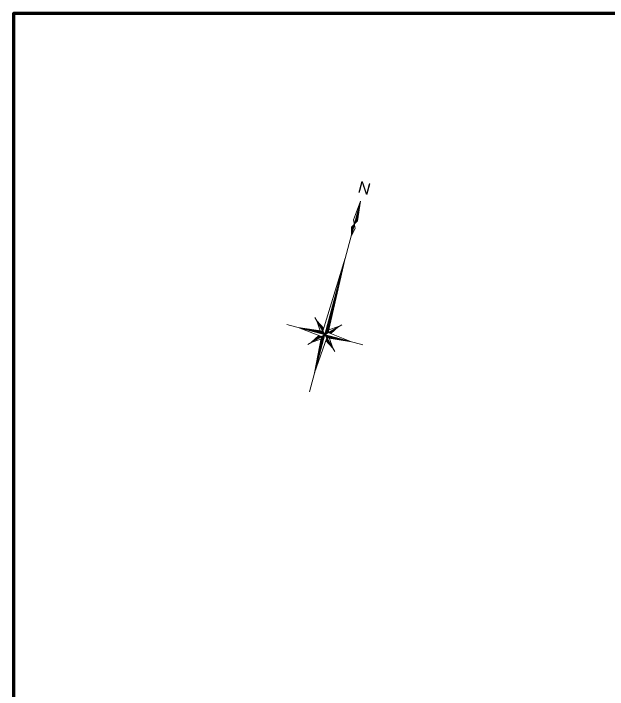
# Model space of a CAD drawing. Units: millimetres, scale not verified. Extents: x 5320 to 205570, y 4826 to 143326.
# Drawn here: x 5320 to 61777, y 79092 to 143326 of the extents above; entities that cross this region are included whole.
import ezdxf
from ezdxf.enums import TextEntityAlignment as Align

# ---------------------------------------------------------------- set-up
doc = ezdxf.new("R2010")
doc.units = ezdxf.units.MM
doc.header["$LTSCALE"] = 250
doc.layers.add('図枠', color=7, linetype='Continuous', lineweight=13)
doc.layers.add('結線', color=7, linetype='Continuous', lineweight=13)
doc.layers.add('汎用Layer', color=7, linetype='Continuous')
doc.styles.add('ＭＳ ゴシック', font='')
doc.styles.get('ＭＳ ゴシック').set_extended_font_data('MS Gothic')

msp = doc.modelspace()

# ---------------------------------------------------------------- linework, layer by layer
at = {"layer": '図枠', "lineweight": 70}
msp.add_lwpolyline([(5320.1, 4826.3), (205570.1, 4826.3), (205570.1, 143326.3), (5320.1, 143326.3)], close=True, dxfattribs=at)
at = {"layer": '結線'}
for p, q in [((38306.2, 125497.1), (33453.3, 107386)), ((38306.2, 125497.1), (37432.7, 122237.1)), ((38306.2, 125497.1), (37639.8, 123734.6)), ((37774.9, 123383.9), (38297.5, 125464.6)), ((38297.5, 125464.6), (37836.1, 123452.9)), ((37893.7, 123522.9), (38297.5, 125464.6)), ((38297.5, 125464.6), (37951.9, 123581)), ((38002, 123637.5), (38306.2, 125497.1)), ((37445.7, 123010.1), (38002, 123637.5)), ((37639.8, 123734.6), (37807.9, 122913.1)), ((37432.7, 122237.1), (37445.7, 123010.1)), ((37807.9, 122913.1), (37432.7, 122237.1)), ((37675.5, 123259.2), (37435.6, 122248)), ((37435.6, 122248), (37618.9, 123192.8)), ((37565.2, 123137.3), (37435.6, 122248)), ((37435.6, 122248), (37504, 123068.3)), ((36850.3, 120063.8), (34720.9, 113145.4)), ((36850.3, 120063.8), (34973.5, 112856.5)), ((36850.3, 120063.8), (35037.8, 112893.6)), ((36850.3, 120063.8), (35102.1, 112930.8)), ((35171, 112970.5), (36850.3, 120063.8)), ((35235.3, 113007.6), (36850.3, 120063.8)), ((33970.5, 114445.2), (35847.9, 111193.5)), ((31287, 113789.9), (38531.4, 111848.8)), ((36535, 113758.1), (33283.4, 111880.7)), ((34158.8, 114119.1), (34784.5, 113353.6)), ((34158.8, 114119.1), (34770.9, 113302.9)), ((34158.8, 114119.1), (34752.7, 113249.5)), ((34738.1, 113195.2), (34158.8, 114119.1)), ((34158.8, 114119.1), (34459.6, 113184.4)), ((34802.7, 113407), (34158.8, 114119.1)), ((32373.6, 113498.8), (34758, 113081.1)), ((32373.6, 113498.8), (34797.9, 113012.3)), ((32373.6, 113498.8), (34835, 112948)), ((34872.1, 112883.7), (32373.6, 113498.8)), ((32373.6, 113498.8), (34583.1, 112631.1)), ((34720.9, 113145.4), (32373.6, 113498.8)), ((35284.1, 112986.8), (36209, 113569.8)), ((36209, 113569.8), (35295.3, 113275)), ((36209, 113569.8), (35333.8, 112969.6)), ((36209, 113569.8), (35382.6, 112948.8)), ((36209, 113569.8), (35431.4, 112927.9)), ((35481.1, 112910.7), (36209, 113569.8)), ((34337.3, 112728), (33609.4, 112069)), ((33609.4, 112069), (34387, 112710.8)), ((33609.4, 112069), (34435.8, 112690)), ((33609.4, 112069), (34485.6, 112672.7)), ((34534.4, 112652), (33609.4, 112069)), ((34844.9, 112782.2), (33938.6, 109197.1)), ((33938.6, 109197.1), (34780.6, 112745.1)), ((33938.6, 109197.1), (34716.3, 112708)), ((33938.6, 109197.1), (34647.4, 112668.3)), ((34583.1, 112631.1), (33938.6, 109197.1)), ((33938.6, 109197.1), (35097.5, 112493.3)), ((34946.3, 112755.1), (37444.7, 112140)), ((37444.7, 112140), (34983.5, 112690.8)), ((37444.7, 112140), (35020.6, 112626.5)), ((37444.7, 112140), (35060.4, 112557.6)), ((35080.3, 112443.6), (35659.6, 111519.6)), ((35097.5, 112493.3), (37444.7, 112140)), ((37444.7, 112140), (35235.3, 113007.6)), ((35659.6, 111519.6), (35358.8, 112454.3)), ((33609.4, 112069), (34535.9, 112368.1)), ((35006.8, 112241.9), (35659.6, 111519.6)), ((35659.6, 111519.6), (35024, 112291.7)), ((35659.6, 111519.6), (35044.9, 112340.4)), ((35659.6, 111519.6), (35063.1, 112393.8))]:
    msp.add_line(p, q, dxfattribs=at)

# ---------------------------------------------------------------- texts
at = {"layer": '汎用Layer', "style": 'ＭＳ ゴシック'}
msp.add_text('Ｎ', height=1100, rotation=345, dxfattribs=at).set_placement((37716.4, 126090), align=Align.BOTTOM_LEFT)

doc.saveas('drawing.dxf')
